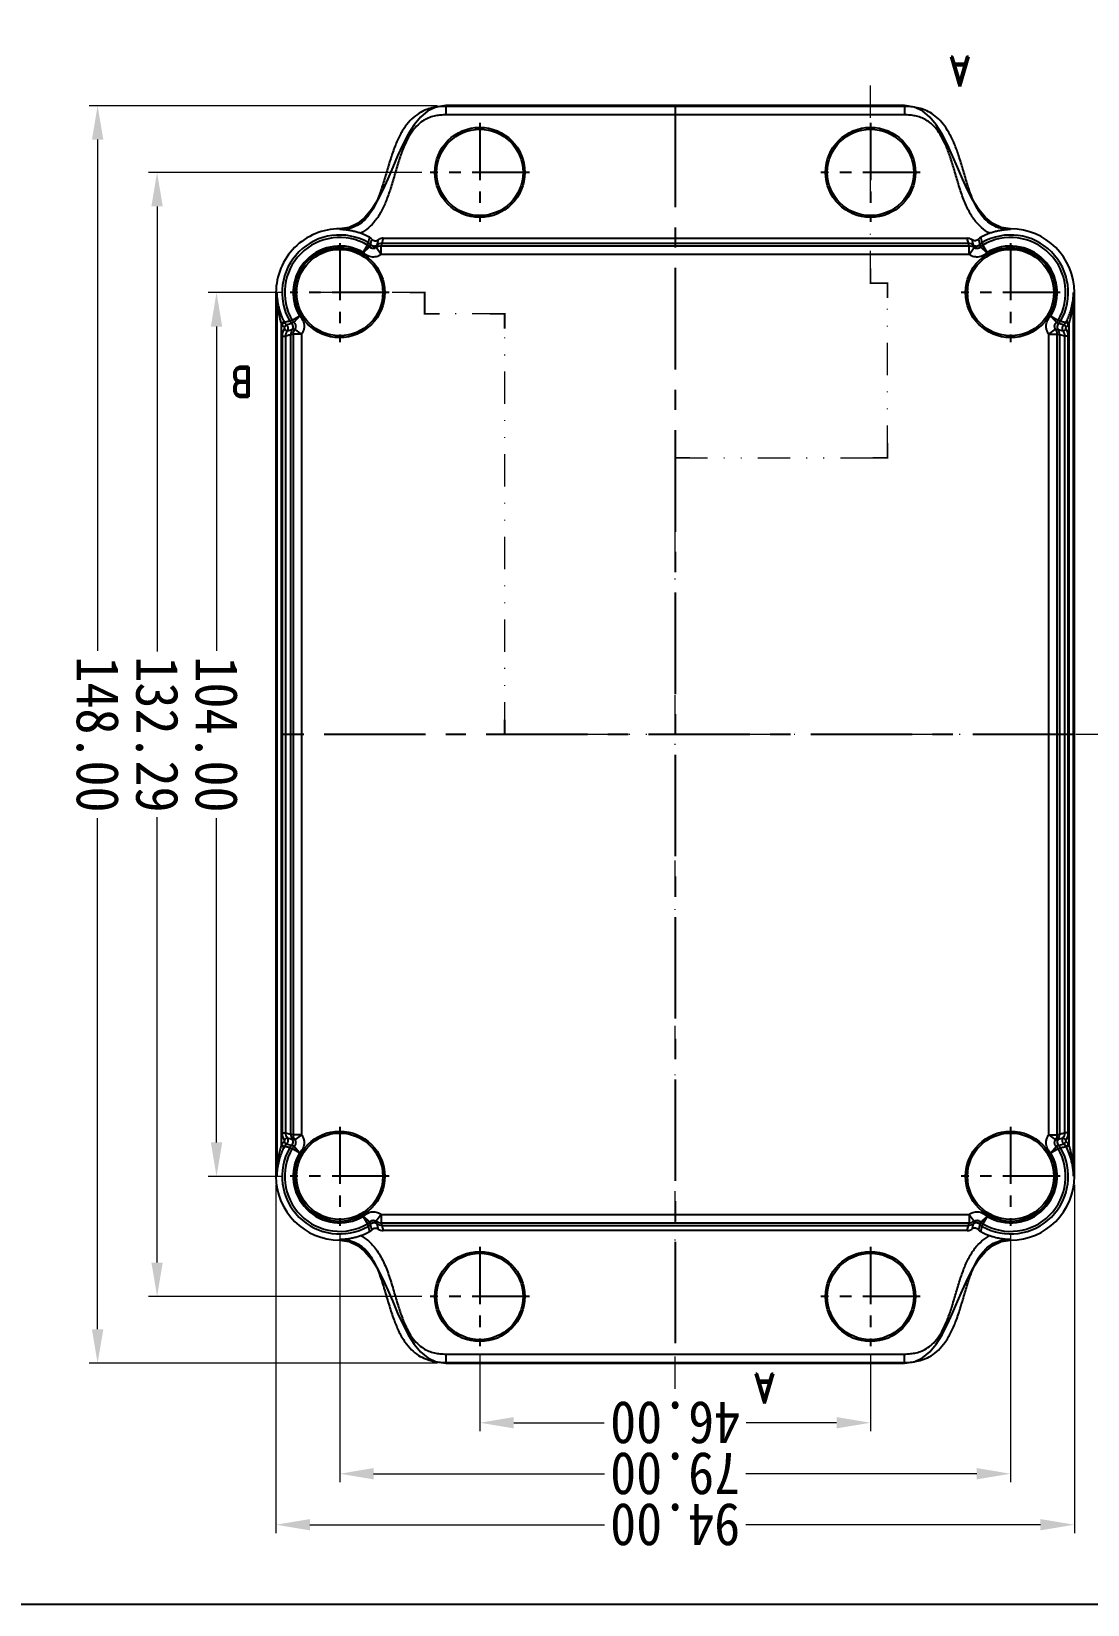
# Model space of a CAD drawing. Header units: millimetres. Extents: x 306 to 1885, y 393 to 1000.
# Drawn here: x 1156.9 to 1281.2, y 392.7 to 577.9 of the extents above; entities that cross this region are included whole.
import ezdxf
from ezdxf.enums import TextEntityAlignment as Align

# ---------------------------------------------------------------- set-up
doc = ezdxf.new("R2010")
doc.units = ezdxf.units.MM
doc.linetypes.add('CENTER', pattern=[50.8, 31.75, -6.35, 6.35, -6.35])
doc.linetypes.add('DIVIDE', pattern=[31.75, 12.7, -6.35, 0, -6.35, 0, -6.35])
doc.layers.add('dim', color=3, linetype='Continuous', lineweight=9)
doc.layers.add('hatch', color=56, linetype='Continuous', lineweight=9)
doc.styles.add('FFS', font='SIMFANG.TTF', dxfattribs={"width": 0.9})
doc.styles.add('ROMAND', font='romand.shx', dxfattribs={"width": 0.85, "bigfont": 'gbcbig.shx'})
doc.dimstyles.new('YanXiu', dxfattribs={"dimtxt": 2.5, "dimasz": 2.2, "dimexe": 1, "dimexo": 0.6, "dimgap": 0.66, "dimtad": 0, "dimzin": 1, "dimdsep": 46, "dimtxsty": 'FFS', "dimcen": 0, "dimclrd": 256, "dimclre": 131, "dimclrt": 42, "dimazin": 0, "dimtfac": 1, "dimtofl": 0, "dimtmove": 0, "dimatfit": 3, "dimfxl": 0, "dimlwd": 5, "dimlwe": 5, "dimarcsym": 0})

# ---------------------------------------------------------------- blocks, each defined once
blk = doc.blocks.new('*u2')
at = {"layer": 'Defpoints', "color": 2}
blk.add_lwpolyline([(-135.77, 94.94), (135.77, 94.94), (135.77, -94.94), (-135.77, -94.94)], close=True, dxfattribs=at)
blk = doc.blocks.new('*D51')
at = {"layer": 'Defpoints', "color": 0}
for p in [(28, 275.42), (28, 127.42), (69, 127.42)]:
    blk.add_point(p, dxfattribs=at)
at = {"layer": 'dim', "color": 131, "lineweight": 5}
for p, q in [((29, 275.42), (70, 275.42)), ((29, 127.42), (70, 127.42))]:
    blk.add_line(p, q, dxfattribs=at)
at = {"layer": 'dim', "lineweight": 5}
for p, q in [((69, 271.42), (69, 211.26)), ((69, 131.42), (69, 191.57))]:
    blk.add_line(p, q, dxfattribs=at)
at = {"layer": 'dim'}
for points in [[(68.33, 271.42), (69.67, 271.42), (69, 275.42)], [(68.33, 131.42), (69.67, 131.42), (69, 127.42)]]:
    blk.add_solid(points, dxfattribs=at)
at = {"layer": 'dim', "color": 42, "insert": (69, 201.42), "char_height": 5, "attachment_point": 5, "rotation": 90, "style": 'FFS'}
blk.add_mtext('148.00', dxfattribs=at)
blk = doc.blocks.new('*D52')
at = {"layer": 'Defpoints', "color": 0}
for p in [(-46, 294.42), (-46, 253.42), (48, 253.42)]:
    blk.add_point(p, dxfattribs=at)
at = {"layer": 'dim', "color": 131, "lineweight": 5}
for p, q in [((-46, 254.42), (-46, 295.42)), ((48, 254.42), (48, 295.42))]:
    blk.add_line(p, q, dxfattribs=at)
at = {"layer": 'dim', "lineweight": 5}
for p, q in [((-42, 294.42), (-7.33, 294.42)), ((44, 294.42), (9.33, 294.42))]:
    blk.add_line(p, q, dxfattribs=at)
at = {"layer": 'dim'}
for points in [[(-42, 295.08), (-42, 293.75), (-46, 294.42)], [(44, 295.08), (44, 293.75), (48, 294.42)]]:
    blk.add_solid(points, dxfattribs=at)
at = {"layer": 'dim', "color": 42, "insert": (1, 294.42), "char_height": 5, "attachment_point": 5, "style": 'FFS'}
blk.add_mtext('94.00', dxfattribs=at)
blk = doc.blocks.new('*D42')
at = {"layer": 'Defpoints', "color": 0}
for p in [(46.33, 253.42), (55, 253.42), (46.33, 149.42)]:
    blk.add_point(p, dxfattribs=at)
at = {"layer": 'dim', "color": 131, "lineweight": 5}
for p, q in [((47.33, 253.42), (56, 253.42)), ((47.33, 149.42), (56, 149.42))]:
    blk.add_line(p, q, dxfattribs=at)
at = {"layer": 'dim', "lineweight": 5}
for p, q in [((55, 249.42), (55, 211.26)), ((55, 153.42), (55, 191.57))]:
    blk.add_line(p, q, dxfattribs=at)
at = {"layer": 'dim'}
for points in [[(54.33, 249.42), (55.67, 249.42), (55, 253.42)], [(54.33, 153.42), (55.67, 153.42), (55, 149.42)]]:
    blk.add_solid(points, dxfattribs=at)
at = {"layer": 'dim', "color": 42, "insert": (55, 201.42), "char_height": 5, "attachment_point": 5, "rotation": 90, "style": 'FFS'}
blk.add_mtext('104.00', dxfattribs=at)
blk = doc.blocks.new('*D43')
at = {"layer": 'Defpoints', "color": 0}
for p in [(29.83, 267.56), (62, 267.56), (29.83, 135.27)]:
    blk.add_point(p, dxfattribs=at)
at = {"layer": 'dim', "color": 131, "lineweight": 5}
for p, q in [((30.83, 267.56), (63, 267.56)), ((30.83, 135.27), (63, 135.27))]:
    blk.add_line(p, q, dxfattribs=at)
at = {"layer": 'dim', "lineweight": 5}
for p, q in [((62, 263.56), (62, 211.16)), ((62, 139.27), (62, 191.67))]:
    blk.add_line(p, q, dxfattribs=at)
at = {"layer": 'dim'}
for points in [[(61.33, 263.56), (62.67, 263.56), (62, 267.56)], [(61.33, 139.27), (62.67, 139.27), (62, 135.27)]]:
    blk.add_solid(points, dxfattribs=at)
at = {"layer": 'dim', "color": 42, "insert": (62, 201.42), "char_height": 5, "attachment_point": 5, "rotation": 90, "style": 'FFS'}
blk.add_mtext('132.29', dxfattribs=at)
blk = doc.blocks.new('*D44')
at = {"layer": 'Defpoints', "color": 0}
for p in [(24, 282.42), (-22, 273.39), (24, 273.39)]:
    blk.add_point(p, dxfattribs=at)
at = {"layer": 'dim', "color": 131, "lineweight": 5}
for p, q in [((-22, 274.39), (-22, 283.42)), ((24, 274.39), (24, 283.42))]:
    blk.add_line(p, q, dxfattribs=at)
at = {"layer": 'dim', "lineweight": 5}
for p, q in [((-18, 282.42), (-7.37, 282.42)), ((20, 282.42), (9.37, 282.42))]:
    blk.add_line(p, q, dxfattribs=at)
at = {"layer": 'dim'}
for points in [[(-18, 283.08), (-18, 281.75), (-22, 282.42)], [(20, 283.08), (20, 281.75), (24, 282.42)]]:
    blk.add_solid(points, dxfattribs=at)
at = {"layer": 'dim', "color": 42, "insert": (1, 282.42), "char_height": 5, "attachment_point": 5, "style": 'FFS'}
blk.add_mtext('46.00', dxfattribs=at)
blk = doc.blocks.new('*D45')
at = {"layer": 'Defpoints', "color": 0}
for p in [(40.5, 288.42), (-38.5, 259.25), (40.5, 259.25)]:
    blk.add_point(p, dxfattribs=at)
at = {"layer": 'dim', "color": 131, "lineweight": 5}
for p, q in [((-38.5, 260.25), (-38.5, 289.42)), ((40.5, 260.25), (40.5, 289.42))]:
    blk.add_line(p, q, dxfattribs=at)
at = {"layer": 'dim', "lineweight": 5}
for p, q in [((-34.5, 288.42), (-7.33, 288.42)), ((36.5, 288.42), (9.33, 288.42))]:
    blk.add_line(p, q, dxfattribs=at)
at = {"layer": 'dim'}
for points in [[(-34.5, 289.08), (-34.5, 287.75), (-38.5, 288.42)], [(36.5, 289.08), (36.5, 287.75), (40.5, 288.42)]]:
    blk.add_solid(points, dxfattribs=at)
at = {"layer": 'dim', "color": 42, "insert": (1, 288.42), "char_height": 5, "attachment_point": 5, "style": 'FFS'}
blk.add_mtext('79.00', dxfattribs=at)
blk = doc.blocks.new('u50')
at = {"color": 7}
for p, q in [((28, 275.416), (-26, 275.416)), ((-26, 275.416), (-26, 274.329)), ((28, 275.329), (-26, 275.329)), ((28, 274.329), (-26, 274.329)), ((28, 274.329), (28, 275.416)), ((-38.5, 260.916), (-38.5, 260.829)), ((-34.882, 259.092), (-34.714, 259.708)), ((-33.954, 259.622), (-34.12, 259.006)), ((35.537, 259.194), (-33.537, 259.194)), ((-33.368, 259.811), (-33.535, 259.194)), ((-33.375, 259.811), (35.378, 259.811)), ((36.12, 259.006), (35.954, 259.622)), ((36.714, 259.708), (36.882, 259.092)), ((40.5, 260.916), (40.5, 260.829)), ((-35.726, 258.143), (-35.22, 259.005)), ((-35.726, 258.143), (-34.969, 258.795)), ((-34.969, 258.795), (-34.887, 259.093)), ((-34.201, 258.705), (-34.123, 259.004)), ((-33.612, 257.897), (-34.201, 258.705)), ((35.612, 258.897), (-33.612, 258.897)), ((-33.612, 257.897), (-33.612, 258.897)), ((35.612, 257.897), (-33.612, 257.897)), ((35.612, 257.897), (35.612, 258.897)), ((35.612, 257.897), (36.201, 258.705)), ((36.201, 258.705), (36.123, 259.004)), ((36.969, 258.795), (36.887, 259.093)), ((37.726, 258.143), (36.969, 258.795)), ((37.726, 258.143), (37.22, 259.005)), ((-46, 253.416), (-45.904, 253.416)), ((-46, 253.416), (-46, 149.416)), ((-45.904, 253.416), (-45.904, 149.416)), ((48, 253.416), (47.904, 253.416)), ((47.904, 149.416), (47.904, 253.416)), ((48, 149.416), (48, 253.416)), ((-45.404, 249.811), (-45.049, 249.997)), ((-43.223, 250.636), (-44.085, 250.129)), ((-43.223, 250.636), (-43.88, 249.883)), ((45.223, 250.636), (45.88, 249.883)), ((45.223, 250.636), (46.085, 250.129)), ((47.404, 249.811), (47.049, 249.997)), ((-45.404, 249.811), (-45.404, 153.021)), ((-45.352, 249.714), (-45, 249.904)), ((-45.288, 248.286), (-44.888, 248.286)), ((-45.288, 248.286), (-45.288, 154.546)), ((-45.05, 249.333), (-44.785, 249.632)), ((-45.023, 249.106), (-44.699, 248.872)), ((-44.888, 248.287), (-44.888, 154.546)), ((-44.785, 249.632), (-44.176, 249.799)), ((-44.09, 249.036), (-44.697, 248.874)), ((-43.98, 248.534), (-44.277, 248.454)), ((-44.277, 248.454), (-44.277, 154.379)), ((-43.88, 249.883), (-44.177, 249.803)), ((-43.791, 249.119), (-44.088, 249.039)), ((-42.98, 248.534), (-43.98, 248.534)), ((-43.98, 248.534), (-43.98, 154.299)), ((-42.98, 248.534), (-43.791, 249.119)), ((-42.98, 248.534), (-42.98, 154.299)), ((44.98, 248.534), (45.791, 249.119)), ((44.98, 248.534), (45.98, 248.534)), ((44.98, 154.299), (44.98, 248.534)), ((45.791, 249.119), (46.088, 249.039)), ((45.88, 249.883), (46.177, 249.803)), ((45.98, 248.534), (46.277, 248.454)), ((45.98, 154.299), (45.98, 248.534)), ((46.699, 248.872), (46.09, 249.036)), ((46.176, 249.799), (46.785, 249.632)), ((46.277, 154.379), (46.277, 248.454)), ((46.888, 248.287), (46.277, 248.451)), ((47.023, 249.106), (46.699, 248.872)), ((47.05, 249.333), (46.785, 249.632)), ((46.888, 154.546), (46.888, 248.287)), ((47.288, 248.286), (46.888, 248.286)), ((47.352, 249.714), (47, 249.904)), ((47.288, 154.546), (47.288, 248.286)), ((47.404, 153.021), (47.404, 249.811)), ((-45.288, 154.546), (-44.888, 154.546)), ((-45.023, 153.727), (-44.699, 153.961)), ((-44.888, 154.546), (-44.277, 154.382)), ((-44.699, 153.96), (-44.09, 153.797)), ((-43.98, 154.299), (-44.277, 154.379)), ((-43.791, 153.713), (-44.088, 153.793)), ((-42.98, 154.299), (-43.98, 154.299)), ((-42.98, 154.299), (-43.791, 153.713)), ((44.98, 154.299), (45.791, 153.713)), ((44.98, 154.299), (45.98, 154.299)), ((45.791, 153.713), (46.088, 153.793)), ((45.98, 154.299), (46.277, 154.379)), ((46.09, 153.797), (46.697, 153.958)), ((47.023, 153.727), (46.699, 153.961)), ((47.288, 154.546), (46.888, 154.546)), ((-45.404, 153.021), (-45.049, 152.836)), ((-45.352, 153.118), (-45, 152.928)), ((-45.05, 153.5), (-44.785, 153.2)), ((-44.176, 153.034), (-44.785, 153.2)), ((-43.88, 152.95), (-44.177, 153.03)), ((-43.223, 152.196), (-44.085, 152.704)), ((-43.223, 152.196), (-43.88, 152.95)), ((45.223, 152.196), (45.88, 152.95)), ((45.223, 152.196), (46.085, 152.704)), ((45.88, 152.95), (46.177, 153.03)), ((46.785, 153.2), (46.176, 153.034)), ((47.05, 153.5), (46.785, 153.2)), ((47.352, 153.118), (47, 152.928)), ((47.404, 153.021), (47.049, 152.836)), ((-46, 149.416), (-45.904, 149.416)), ((48, 149.416), (47.904, 149.416)), ((-35.726, 144.689), (-35.22, 143.827)), ((-35.726, 144.689), (-34.969, 144.037)), ((-33.612, 144.936), (-34.201, 144.127)), ((-33.612, 144.936), (-33.612, 143.936)), ((-33.612, 144.936), (35.612, 144.936)), ((35.612, 144.936), (35.612, 143.936)), ((35.612, 144.936), (36.201, 144.127)), ((37.726, 144.689), (36.969, 144.037)), ((37.726, 144.689), (37.22, 143.827)), ((-34.969, 144.037), (-34.887, 143.739)), ((-34.714, 143.125), (-34.882, 143.74)), ((-34.201, 144.127), (-34.123, 143.829)), ((-34.12, 143.827), (-33.954, 143.21)), ((-33.612, 143.936), (35.612, 143.936)), ((-33.537, 143.639), (35.537, 143.639)), ((35.375, 143.021), (-33.378, 143.021)), ((35.368, 143.021), (35.535, 143.639)), ((35.954, 143.21), (36.12, 143.827)), ((36.201, 144.127), (36.123, 143.829)), ((36.882, 143.74), (36.714, 143.125)), ((36.969, 144.037), (36.887, 143.739)), ((-38.5, 141.916), (-38.5, 142.004)), ((40.5, 141.916), (40.5, 142.004)), ((-26, 127.416), (-26, 128.504)), ((-26, 128.504), (28, 128.504)), ((28, 127.416), (28, 128.504)), ((-26, 127.504), (28, 127.504)), ((-26, 127.416), (28, 127.416))]:
    blk.add_line(p, q, dxfattribs=at)
at = {"color": 1, "linetype": 'CENTER', "ltscale": 0.376}
for p, q in [((1, 127.416), (1, 275.416)), ((-46, 201.416), (48, 201.416))]:
    blk.add_line(p, q, dxfattribs=at)
at = {"color": 1, "linetype": 'CENTER', "ltscale": 0.212}
for p, q in [((-22, 261.731), (-22, 273.391)), ((24, 261.731), (24, 273.391)), ((-27.83, 267.561), (-16.17, 267.561)), ((18.17, 267.561), (29.83, 267.561)), ((-38.5, 247.586), (-38.5, 259.246)), ((40.5, 247.586), (40.5, 259.246)), ((-44.33, 253.416), (-32.67, 253.416)), ((34.67, 253.416), (46.33, 253.416)), ((-38.5, 143.586), (-38.5, 155.246)), ((40.5, 143.586), (40.5, 155.246)), ((-44.33, 149.416), (-32.67, 149.416)), ((34.67, 149.416), (46.33, 149.416)), ((-22, 129.441), (-22, 141.101)), ((24, 129.441), (24, 141.101)), ((-27.83, 135.271), (-16.17, 135.271)), ((18.17, 135.271), (29.83, 135.271))]:
    blk.add_line(p, q, dxfattribs=at)
at = {"color": 7}
for centre, radius in [((-22, 267.561), 5.3), ((-22, 267.561), 5.086), ((24, 267.561), 5.3), ((24, 267.561), 5.086), ((-38.5, 253.416), 5.3), ((-38.5, 253.416), 5.086), ((40.5, 253.416), 5.3), ((40.5, 253.416), 5.086), ((-38.5, 149.416), 5.3), ((-38.5, 149.416), 5.086), ((40.5, 149.416), 5.3), ((40.5, 149.416), 5.086), ((-22, 135.271), 5.3), ((-22, 135.271), 5.086), ((24, 135.271), 5.3), ((24, 135.271), 5.086)]:
    blk.add_circle(centre, radius, dxfattribs=at)
for centre, radius, start, end in [((-38.5, 253.416), 7.5, 90, 180), ((-38.5, 253.416), 6.777, 60.33916, 209.67483), ((-38.5, 253.416), 6.48, 59.59753, 210.48277), ((-38.5, 253.416), 7.395, 61.63403, 70.64787), ((44.883, 239.312), 82.489, 165.97311, 166.18786), ((-35.641, 258.437), 1, 41.03537, 60.33899), ((-8.22, 253.075), 27.628, 165.6488, 166.97768), ((-35.634, 258.433), 1, 41.26277, 60.26069), ((-35.462, 259.044), 1, 41.60286, 61.63393), ((-33.537, 258.194), 1, 90.00074, 125.87126), ((1.346, 250.181), 36.029, 165.51365, 166.00101), ((35.368, 258.811), 1, 54.17385, 89.45875), ((35.537, 258.194), 1, 54.12874, 89.99926), ((0.654, 250.181), 36.029, 13.99899, 14.48635), ((37.462, 259.044), 1, 118.36621, 138.397), ((37.634, 258.433), 1, 119.73931, 138.73722), ((37.641, 258.437), 1, 119.66101, 138.96463), ((40.5, 253.416), 7.395, 109.35218, 118.36597), ((10.033, 253.03), 27.821, 13.02686, 14.34652), ((40.5, 253.416), 6.777, 330.32517, 119.66084), ((-42.88, 239.313), 82.486, 13.81214, 14.0269), ((40.5, 253.416), 6.48, 329.51723, 120.40247), ((40.5, 253.416), 7.5, 0, 90), ((-38.5, 253.416), 5.48, 59.59753, 210.48277), ((-35.727, 258.143), 1, 40.73287, 59.60204), ((-34.431, 259.496), 0.606, 240.36088, 243.69534), ((-34.455, 259.419), 0.525, 259.58045, 265.82728), ((-34.454, 259.441), 0.548, 265.89238, 281.20779), ((-33.612, 257.897), 1, 89.99461, 126.04503), ((35.612, 257.897), 1, 53.9555, 90.00486), ((36.454, 259.441), 0.548, 258.79245, 274.10775), ((36.455, 259.419), 0.525, 274.17285, 280.42004), ((36.431, 259.496), 0.606, 296.3036, 299.63996), ((37.727, 258.143), 1, 120.39784, 139.26725), ((40.5, 253.416), 5.48, 329.51723, 120.40247), ((-38.5, 253.416), 7.388, 207.57047, 208.3793), ((-37.112, 218.946), 31.947, 104.03341, 104.29613), ((-38.511, 224.605), 26.119, 102.99671, 104.06555), ((-39.74, 229.996), 20.596, 102.17731, 103.04358), ((-43.52, 250.556), 1, 209.67501, 228.89393), ((-43.517, 250.55), 1, 209.73931, 228.73722), ((-43.223, 250.636), 1, 210.47765, 228.89579), ((45.223, 250.636), 1, 311.10433, 329.52222), ((41.74, 229.995), 20.597, 76.95645, 77.82267), ((45.517, 250.55), 1, 311.26277, 330.26069), ((45.52, 250.556), 1, 311.10607, 330.32499), ((40.5, 253.416), 7.388, 331.61722, 332.42953), ((-38.5, 253.416), 7.788, 207.57047, 208.3793), ((-44.122, 250.379), 1.398, 208.3677, 228.41461), ((-43.888, 248.286), 1.4, 144.17672, 179.99612), ((-44.121, 250.38), 1, 208.38112, 228.40558), ((-43.277, 248.454), 1, 144.17359, 179.99925), ((-44.579, 249.347), 0.606, 25.70941, 29.91085), ((-44.503, 249.371), 0.526, 3.78738, 10.81841), ((-44.525, 249.37), 0.547, 349.32729, 3.72937), ((-42.98, 248.534), 1, 144.18478, 180.00523), ((44.98, 248.534), 1, 359.99424, 35.81576), ((46.525, 249.37), 0.547, 176.27094, 190.67313), ((46.503, 249.371), 0.526, 169.18238, 176.21293), ((46.579, 249.347), 0.606, 150.09044, 154.28946), ((45.277, 248.454), 1, 0.00075, 35.82641), ((45.888, 248.286), 1, 0.02125, 35.8694), ((46.121, 250.38), 1, 311.59458, 331.59312), ((45.888, 248.286), 1.4, 0.00377, 35.82339), ((46.122, 250.379), 1.398, 311.58584, 331.63185), ((40.5, 253.416), 7.788, 331.6207, 332.42953), ((-43.888, 154.546), 1.4, 180.00377, 215.82339), ((-43.888, 154.546), 1, 180.02125, 215.8694), ((-43.277, 154.379), 1, 180.00075, 215.82641), ((-42.98, 154.299), 1, 179.99424, 215.81576), ((44.98, 154.299), 1, 324.18478, 0.00523), ((45.277, 154.379), 1, 324.17359, 359.99925), ((45.888, 154.546), 1.4, 324.17672, 359.99612), ((-38.5, 149.416), 7.788, 151.6207, 152.42953), ((-44.122, 152.454), 1.398, 131.58584, 151.63185), ((-38.5, 149.416), 6.777, 150.32517, 299.66084), ((-38.5, 149.416), 7.388, 151.61722, 152.42953), ((-44.121, 152.453), 1, 131.59458, 151.59312), ((-38.5, 149.416), 6.48, 149.51723, 300.40247), ((-43.52, 152.277), 1, 131.10607, 150.32499), ((-39.74, 172.837), 20.597, 256.95645, 257.82267), ((-43.517, 152.282), 1, 131.26277, 150.26069), ((-43.223, 152.196), 1, 131.10433, 149.52222), ((-44.579, 153.485), 0.606, 330.09044, 334.28946), ((-44.525, 153.462), 0.547, 356.27094, 10.67313), ((-44.503, 153.461), 0.526, 349.18238, 356.21293), ((-38.5, 149.416), 5.48, 149.51723, 300.40247), ((40.5, 149.416), 6.777, 240.33916, 29.67483), ((40.5, 149.416), 6.48, 239.59753, 30.48277), ((40.5, 149.416), 5.48, 239.59753, 30.48277), ((45.223, 152.196), 1, 30.47765, 48.89579), ((46.525, 153.462), 0.547, 169.32679, 183.72904), ((46.503, 153.461), 0.526, 183.78705, 190.81754), ((46.579, 153.485), 0.606, 205.71052, 209.90951), ((41.74, 172.836), 20.596, 282.17731, 283.04358), ((45.517, 152.282), 1, 29.73931, 48.73722), ((45.52, 152.277), 1, 29.67501, 48.89393), ((40.511, 178.228), 26.119, 282.99671, 284.06555), ((46.121, 152.453), 1, 28.38112, 48.40558), ((39.112, 183.886), 31.947, 284.03341, 284.29613), ((40.5, 149.416), 7.388, 27.57047, 28.3793), ((46.122, 152.454), 1.398, 28.3677, 48.41461), ((40.5, 149.416), 7.788, 27.57047, 28.3793), ((-38.5, 149.416), 7.5, 180, 270), ((40.5, 149.416), 7.5, 270, 0), ((-38.5, 149.416), 7.395, 289.35213, 298.36597), ((-35.727, 144.69), 1, 300.39784, 319.26725), ((44.88, 163.52), 82.486, 193.81214, 194.0269), ((-35.641, 144.396), 1, 299.66101, 318.96463), ((-35.634, 144.4), 1, 299.73931, 318.73722), ((-8.033, 149.803), 27.821, 193.02686, 194.34652), ((-35.462, 143.789), 1, 298.36621, 318.397), ((-34.431, 143.336), 0.606, 116.3036, 119.63996), ((-34.455, 143.413), 0.525, 94.17285, 100.42004), ((-34.454, 143.391), 0.548, 78.79245, 94.10775), ((-33.612, 144.936), 1, 233.9555, 270.00486), ((-33.537, 144.639), 1, 234.12874, 269.99926), ((-33.368, 144.021), 1, 234.17385, 269.45875), ((1.346, 152.651), 36.029, 193.99899, 194.48635), ((0.654, 152.651), 36.029, 345.51365, 346.00101), ((35.537, 144.639), 1, 270.00074, 305.87126), ((35.612, 144.936), 1, 269.99461, 306.04502), ((36.454, 143.391), 0.548, 85.89238, 101.20779), ((36.455, 143.413), 0.525, 79.58045, 85.82728), ((36.431, 143.336), 0.606, 60.36088, 63.69534), ((37.462, 143.789), 1, 221.60286, 241.63393), ((37.634, 144.4), 1, 221.26277, 240.26069), ((37.641, 144.396), 1, 221.03537, 240.33899), ((37.727, 144.69), 1, 220.73287, 239.60204), ((10.22, 149.757), 27.628, 345.6488, 346.97768), ((40.5, 149.416), 7.395, 241.63403, 250.64788), ((-42.883, 163.52), 82.489, 345.97311, 346.18786)]:
    blk.add_arc(centre, radius, start, end, dxfattribs=at)
for points, start_tangent, end_tangent in [([(-26, 275.416), (-38.5, 260.916)], (-1, 0), (-1, 0)), ([(-26, 275.329), (-26.708, 275.297), (-27.443, 275.189), (-28.261, 274.954), (-29.137, 274.527), (-30.003, 273.858), (-30.788, 272.942), (-31.463, 271.81), (-32.046, 270.48), (-32.568, 268.959), (-33.056, 267.329), (-33.536, 265.763), (-34.036, 264.393), (-34.588, 263.256), (-35.208, 262.352), (-35.899, 261.675), (-36.68, 261.198), (-37.574, 260.914), (-38.5, 260.829)], (-1, 0.0000085), (-1, 0.0000078)), ([(-26, 274.329), (-26.609, 274.302), (-27.223, 274.213), (-27.885, 274.027), (-28.578, 273.697), (-29.269, 273.175), (-29.924, 272.43), (-30.521, 271.457), (-31.06, 270.258), (-31.558, 268.837), (-32.036, 267.256), (-32.516, 265.667), (-33.029, 264.215), (-33.614, 262.951), (-34.303, 261.883), (-35.112, 261.028), (-36.049, 260.394)], (-1, 0.0000116), (-0.8882116, -0.4594346)), ([(40.5, 260.916), (28, 275.416)], (-1, 0), (-1, 0)), ([(40.5, 260.829), (39.449, 260.94), (38.524, 261.274), (37.682, 261.857), (36.907, 262.75), (36.214, 263.986), (35.619, 265.512), (35.093, 267.204), (34.587, 268.899), (34.061, 270.442), (33.479, 271.779), (32.811, 272.909), (32.045, 273.817), (31.206, 274.484), (30.368, 274.913), (29.581, 275.158), (28.819, 275.286), (28, 275.329)], (-1, 0.0000718), (-1, -0.0000218)), ([(38.049, 260.394), (36.998, 261.128), (36.073, 262.198), (35.297, 263.589), (34.665, 265.212), (34.129, 266.94), (33.628, 268.617), (33.122, 270.098), (32.581, 271.339), (31.988, 272.341), (31.343, 273.105), (30.666, 273.643), (29.995, 273.985), (29.352, 274.185), (28.711, 274.292), (28, 274.329)], (-0.88791, 0.4600172), (-1, -0.00001)), ([(-36.049, 260.394), (-36.408, 260.51), (-36.741, 260.601), (-37.053, 260.673), (-37.351, 260.728), (-37.641, 260.77), (-37.928, 260.801), (-38.213, 260.82), (-38.5, 260.829)], (-0.9435003, 0.3313717), (-0.9999517, 0.0098234)), ([(-34.714, 259.708), (-34.552, 259.58), (-34.353, 259.516), (-34.145, 259.531), (-33.954, 259.622)], (0.6639672, -0.7477617), (0.8108029, 0.5853192)), ([(-33.375, 259.811), (-33.423, 259.81), (-33.474, 259.806), (-33.524, 259.799), (-33.573, 259.79), (-33.622, 259.779), (-33.67, 259.765), (-33.721, 259.747), (-33.774, 259.726), (-33.83, 259.699), (-33.89, 259.665), (-33.954, 259.622)], (-1, 0), (-0.8108029, -0.5853192)), ([(35.535, 259.194), (35.479, 259.4), (35.424, 259.606), (35.378, 259.811)], (-0.2600207, 0.965603), (-0.2600207, 0.965603)), ([(36.714, 259.708), (36.547, 259.578), (36.349, 259.515), (36.142, 259.531), (35.954, 259.622)], (-0.6639672, -0.7477617), (-0.8108029, 0.5853192)), ([(40.5, 260.829), (39.947, 260.803), (39.43, 260.741), (38.941, 260.649), (38.479, 260.531), (38.049, 260.394)], (-0.9999526, -0.0097378), (-0.9434996, -0.3313737)), ([(-33.612, 257.897), (-33.916, 257.723), (-34.214, 257.627), (-34.499, 257.593), (-34.792, 257.615), (-35.105, 257.702), (-35.427, 257.874), (-35.726, 258.143)], (-0.808341, -0.5887145), (-0.6522038, 0.7580437)), ([(-34.201, 258.705), (-34.315, 258.64), (-34.423, 258.605), (-34.523, 258.593), (-34.624, 258.6), (-34.737, 258.632), (-34.858, 258.696), (-34.969, 258.795)], (-0.8082124, -0.5888911), (-0.6520707, 0.7581581)), ([(-34.887, 259.093), (-34.76, 258.984), (-34.605, 258.914), (-34.438, 258.893), (-34.272, 258.926), (-34.123, 259.004)], (0.6565275, -0.7543021), (0.8103444, 0.5859539)), ([(-34.882, 259.092), (-34.731, 258.969)], (0.6595161, -0.7516905), (0.8691681, -0.4945168)), ([(-34.7, 258.953), (-34.55, 258.903)], (0.896493, -0.443058), (0.9835574, -0.1805956)), ([(37.726, 258.143), (37.425, 257.872), (37.102, 257.701), (36.791, 257.614), (36.498, 257.593), (36.213, 257.627), (35.916, 257.723), (35.612, 257.897)], (-0.6522004, -0.7580466), (-0.8083436, 0.5887109)), ([(36.123, 259.004), (36.272, 258.926), (36.438, 258.893), (36.605, 258.914), (36.76, 258.984), (36.887, 259.093)], (0.8103444, -0.5859539), (0.6565275, 0.7543021)), ([(36.969, 258.795), (36.857, 258.696), (36.737, 258.632), (36.624, 258.6), (36.522, 258.593), (36.423, 258.605), (36.314, 258.64), (36.201, 258.705)], (-0.6520646, -0.7581634), (-0.8082152, 0.5888873)), ([(36.55, 258.903), (36.7, 258.953)], (0.9835559, 0.1806039), (0.8965012, 0.4430413)), ([(36.731, 258.969), (36.882, 259.092)], (0.8691608, 0.4945296), (0.6595162, 0.7516904)), ([(-45.904, 253.416), (-45.885, 252.733), (-45.839, 252.116), (-45.773, 251.558), (-45.693, 251.051), (-45.602, 250.592), (-45.504, 250.18), (-45.404, 249.811)], (0.0033087, -0.9999945), (0.2785474, -0.9604225)), ([(-45.904, 253.416), (-45.871, 252.768), (-45.793, 252.183), (-45.68, 251.653), (-45.542, 251.172), (-45.387, 250.737), (-45.221, 250.347), (-45.049, 249.997)], (0.0062471, -0.9999805), (0.4628158, -0.8864545)), ([(47.049, 249.997), (47.305, 250.536), (47.534, 251.145), (47.721, 251.825), (47.851, 252.578), (47.904, 253.416)], (0.4628801, 0.8864209), (0.006293, 0.9999802)), ([(47.404, 249.811), (47.553, 250.38), (47.687, 251.022), (47.797, 251.738), (47.873, 252.533), (47.904, 253.416)], (0.278521, 0.9604301), (0.0033355, 0.9999944)), ([(-43.223, 250.636), (-42.94, 250.311), (-42.766, 249.956), (-42.689, 249.614), (-42.692, 249.269), (-42.782, 248.903), (-42.98, 248.534)], (0.7536999, -0.6572188), (-0.5855196, -0.8106582)), ([(44.98, 248.534), (44.782, 248.903), (44.692, 249.268), (44.689, 249.611), (44.765, 249.953), (44.938, 250.308), (45.223, 250.636)], (-0.5855241, 0.810655), (0.7536459, 0.6572806)), ([(46.385, 250.054), (46.529, 250.021), (46.678, 249.985), (46.834, 249.946), (47, 249.904)], (0.9744699, -0.2245181), (0.9690485, -0.2468704)), ([(-45.05, 249.333), (-45.035, 249.317), (-45.02, 249.298), (-45.006, 249.274), (-44.995, 249.246), (-44.989, 249.217), (-44.99, 249.186), (-45, 249.147), (-45.023, 249.106)], (0.7477332, -0.6639993), (-0.5867862, -0.8097419)), ([(-44.697, 248.874), (-44.84, 248.594), (-44.888, 248.287)], (-0.5866732, -0.8098238), (0.0001201, -1)), ([(-44.277, 248.451), (-44.481, 248.396), (-44.685, 248.341), (-44.888, 248.287)], (-0.965603, -0.2600207), (-0.965603, -0.2600207)), ([(-44.785, 249.632), (-44.734, 249.581), (-44.688, 249.521), (-44.647, 249.449), (-44.613, 249.363), (-44.591, 249.256), (-44.594, 249.128), (-44.629, 248.998), (-44.697, 248.874)], (0.7477738, -0.6639535), (-0.5828729, -0.8125634)), ([(-44.088, 249.039), (-44.009, 249.19), (-43.978, 249.357), (-44, 249.524), (-44.07, 249.678), (-44.177, 249.803)], (0.5853192, 0.8108029), (-0.7534913, 0.6574579)), ([(-44.054, 249.649), (-44.176, 249.799)], (-0.4986225, 0.8668193), (-0.7516904, 0.6595162)), ([(-43.987, 249.47), (-44.034, 249.61)], (-0.1873355, 0.982296), (-0.4336728, 0.9010704)), ([(-43.88, 249.883), (-43.776, 249.763), (-43.711, 249.631), (-43.683, 249.508), (-43.684, 249.389), (-43.716, 249.258), (-43.791, 249.119)], (0.7537161, -0.6572001), (-0.5857592, -0.8104852)), ([(45.791, 249.119), (45.717, 249.258), (45.684, 249.389), (45.683, 249.507), (45.711, 249.63), (45.775, 249.762), (45.88, 249.883)], (-0.5857653, 0.8104807), (0.753682, 0.6572393)), ([(46.177, 249.803), (46.07, 249.678), (46, 249.524), (45.978, 249.357), (46.009, 249.19), (46.088, 249.039)], (-0.7534913, -0.6574579), (0.5853192, -0.8108029)), ([(46.034, 249.61), (45.987, 249.47)], (-0.4336907, -0.9010618), (-0.1873223, -0.9822985)), ([(46.176, 249.799), (46.054, 249.649)], (-0.7516905, -0.6595161), (-0.4986029, -0.8668305)), ([(46.699, 248.872), (46.629, 248.998), (46.594, 249.129), (46.591, 249.257), (46.613, 249.365), (46.647, 249.451), (46.688, 249.521), (46.734, 249.581), (46.785, 249.632)], (-0.5847677, 0.8112008), (0.7477683, 0.6639598)), ([(47.023, 249.106), (47, 249.147), (46.99, 249.186), (46.989, 249.217), (46.995, 249.247), (47.006, 249.274), (47.02, 249.298), (47.035, 249.317), (47.05, 249.333)], (-0.5866473, 0.8098425), (0.7477929, 0.6639321)), ([(-45.023, 153.727), (-45, 153.685), (-44.99, 153.647), (-44.989, 153.615), (-44.995, 153.586), (-45.006, 153.558), (-45.02, 153.535), (-45.035, 153.515), (-45.05, 153.5)], (0.5866473, -0.8098425), (-0.7477929, -0.6639321)), ([(-44.699, 153.96), (-44.629, 153.835), (-44.594, 153.703), (-44.591, 153.575), (-44.613, 153.468), (-44.647, 153.381), (-44.688, 153.311), (-44.734, 153.252), (-44.785, 153.2)], (0.5847677, -0.8112008), (-0.7477683, -0.6639598)), ([(-44.177, 153.03), (-44.07, 153.155), (-44, 153.308), (-43.978, 153.476), (-44.009, 153.642), (-44.088, 153.793)], (0.7534913, 0.6574579), (-0.5853192, 0.8108029)), ([(-43.791, 153.713), (-43.717, 153.575), (-43.684, 153.444), (-43.683, 153.325), (-43.711, 153.203), (-43.775, 153.071), (-43.88, 152.95)], (0.5857653, -0.8104807), (-0.753682, -0.6572393)), ([(-42.98, 154.299), (-42.782, 153.93), (-42.692, 153.565), (-42.689, 153.221), (-42.765, 152.879), (-42.938, 152.525), (-43.223, 152.196)], (0.5855241, -0.810655), (-0.7536459, -0.6572806)), ([(45.223, 152.196), (44.94, 152.522), (44.766, 152.876), (44.689, 153.219), (44.692, 153.563), (44.782, 153.929), (44.98, 154.299)], (-0.7536999, 0.6572188), (0.5855196, 0.8106582)), ([(45.88, 152.95), (45.776, 153.07), (45.711, 153.202), (45.683, 153.324), (45.684, 153.443), (45.716, 153.574), (45.791, 153.713)], (-0.7537161, 0.6572001), (0.5857592, 0.8104852)), ([(46.088, 153.793), (46.009, 153.642), (45.978, 153.476), (46, 153.308), (46.07, 153.155), (46.177, 153.03)], (-0.5853192, -0.8108029), (0.7534913, -0.6574579)), ([(46.277, 154.382), (46.481, 154.436), (46.685, 154.491), (46.888, 154.546)], (0.965603, 0.2600207), (0.965603, 0.2600207)), ([(46.785, 153.2), (46.734, 153.251), (46.688, 153.312), (46.647, 153.383), (46.613, 153.469), (46.591, 153.577), (46.594, 153.705), (46.629, 153.835), (46.697, 153.958)], (-0.7477738, 0.6639535), (0.5828729, 0.8125634)), ([(46.697, 153.958), (46.84, 154.239), (46.888, 154.546)], (0.5866732, 0.8098238), (-0.0001201, 1)), ([(47.05, 153.5), (47.035, 153.515), (47.02, 153.535), (47.006, 153.559), (46.995, 153.586), (46.989, 153.616), (46.99, 153.647), (47, 153.685), (47.023, 153.727)], (-0.7477332, 0.6639993), (0.5867862, 0.8097419)), ([(-45.404, 153.021), (-45.553, 152.452), (-45.687, 151.81), (-45.797, 151.094), (-45.873, 150.299), (-45.904, 149.416)], (-0.278521, -0.9604301), (-0.0033355, -0.9999944)), ([(-45.049, 152.836), (-45.305, 152.296), (-45.534, 151.688), (-45.721, 151.008), (-45.851, 150.254), (-45.904, 149.416)], (-0.4628801, -0.8864209), (-0.006293, -0.9999802)), ([(-44.385, 152.778), (-44.529, 152.812), (-44.678, 152.848), (-44.834, 152.886), (-45, 152.928)], (-0.9744699, 0.2245181), (-0.9690485, 0.2468704)), ([(-44.176, 153.034), (-44.054, 153.183)], (0.7516905, 0.6595161), (0.4986029, 0.8668305)), ([(-44.034, 153.222), (-43.987, 153.363)], (0.4336907, 0.9010618), (0.1873223, 0.9822985)), ([(45.987, 153.363), (46.034, 153.222)], (0.1873208, -0.9822988), (0.4336905, -0.9010619)), ([(46.054, 153.183), (46.176, 153.034)], (0.4986022, -0.8668309), (0.7516904, -0.6595162)), ([(47.904, 149.416), (47.871, 150.064), (47.793, 150.65), (47.68, 151.179), (47.542, 151.66), (47.387, 152.095), (47.221, 152.486), (47.049, 152.836)], (-0.0062471, 0.9999805), (-0.4628158, 0.8864545)), ([(47.904, 149.416), (47.885, 150.099), (47.839, 150.716), (47.773, 151.275), (47.693, 151.782), (47.602, 152.24), (47.504, 152.652), (47.404, 153.021)], (-0.0033087, 0.9999945), (-0.2785474, 0.9604225)), ([(-35.726, 144.689), (-35.425, 144.96), (-35.102, 145.131), (-34.791, 145.218), (-34.498, 145.239), (-34.213, 145.205), (-33.916, 145.11), (-33.612, 144.936)], (0.6522004, 0.7580466), (0.8083436, -0.5887109)), ([(35.612, 144.936), (35.916, 145.11), (36.214, 145.205), (36.499, 145.239), (36.792, 145.218), (37.105, 145.13), (37.427, 144.958), (37.726, 144.689)], (0.808341, 0.5887145), (0.6522038, -0.7580437)), ([(-34.969, 144.037), (-34.857, 144.137), (-34.737, 144.201), (-34.624, 144.232), (-34.522, 144.24), (-34.423, 144.228), (-34.314, 144.192), (-34.201, 144.127)], (0.6520646, 0.7581634), (0.8082152, -0.5888873)), ([(-34.123, 143.829), (-34.272, 143.907), (-34.438, 143.939), (-34.605, 143.918), (-34.76, 143.848), (-34.887, 143.739)], (-0.8103444, 0.5859539), (-0.6565275, -0.7543021)), ([(-34.731, 143.863), (-34.882, 143.74)], (-0.8691608, -0.4945296), (-0.6595162, -0.7516904)), ([(-34.714, 143.125), (-34.547, 143.255), (-34.349, 143.317), (-34.142, 143.301), (-33.954, 143.21)], (0.6639672, 0.7477617), (0.8108029, -0.5853192)), ([(-34.55, 143.93), (-34.7, 143.88)], (-0.9835559, -0.1806039), (-0.8965012, -0.4430413)), ([(-33.535, 143.639), (-33.479, 143.433), (-33.424, 143.227), (-33.378, 143.021)], (0.2600207, -0.965603), (0.2600207, -0.965603)), ([(35.375, 143.021), (35.423, 143.022), (35.474, 143.027), (35.524, 143.033), (35.573, 143.042), (35.622, 143.054), (35.67, 143.068), (35.721, 143.085), (35.774, 143.107), (35.83, 143.134), (35.89, 143.168), (35.954, 143.21)], (1, 0), (0.8108029, 0.5853192)), ([(36.714, 143.125), (36.552, 143.252), (36.353, 143.317), (36.145, 143.302), (35.954, 143.21)], (-0.6639672, 0.7477617), (-0.8108029, -0.5853192)), ([(36.887, 143.739), (36.76, 143.848), (36.605, 143.918), (36.438, 143.939), (36.272, 143.907), (36.123, 143.829)], (-0.6565275, 0.7543021), (-0.8103444, -0.5859539)), ([(36.201, 144.127), (36.315, 144.192), (36.423, 144.228), (36.523, 144.24), (36.624, 144.232), (36.737, 144.201), (36.858, 144.136), (36.969, 144.037)], (0.8082124, 0.5888911), (0.6520707, -0.7581581)), ([(36.7, 143.88), (36.55, 143.93)], (-0.896493, 0.443058), (-0.9835574, 0.1805956)), ([(36.882, 143.74), (36.731, 143.863)], (-0.6595161, 0.7516905), (-0.8691681, 0.4945168)), ([(-38.5, 142.004), (-37.947, 142.03), (-37.431, 142.092), (-36.943, 142.183), (-36.48, 142.301), (-36.049, 142.439)], (0.9999513, 0.0098647), (0.9435003, 0.3313718)), ([(-38.5, 142.004), (-37.503, 141.904), (-36.622, 141.607), (-35.817, 141.092), (-35.071, 140.308), (-34.395, 139.219), (-33.806, 137.851), (-33.292, 136.293), (-32.813, 134.675), (-32.329, 133.138), (-31.81, 131.769), (-31.23, 130.587), (-30.565, 129.594), (-29.816, 128.804), (-29.016, 128.233), (-28.232, 127.868), (-27.495, 127.655), (-26.775, 127.542), (-26, 127.504)], (1, 0.0000202), (1, 0.0000212)), ([(-38.5, 141.916), (-26, 127.416)], (1, 0), (1, 0)), ([(-36.049, 142.439), (-35.061, 141.76), (-34.18, 140.785), (-33.429, 139.524), (-32.811, 138.04), (-32.289, 136.433), (-31.815, 134.829), (-31.346, 133.355), (-30.857, 132.083), (-30.329, 131.026), (-29.752, 130.177), (-29.133, 129.536), (-28.496, 129.088), (-27.872, 128.801), (-27.272, 128.63), (-26.669, 128.536), (-26, 128.504)], (0.8881666, -0.4595215), (1, 0.0000098)), ([(28, 128.504), (28.609, 128.53), (29.223, 128.619), (29.885, 128.805), (30.578, 129.135), (31.269, 129.657), (31.924, 130.402), (32.521, 131.375), (33.06, 132.574), (33.558, 133.995), (34.036, 135.576), (34.516, 137.165), (35.029, 138.617), (35.613, 139.881), (36.303, 140.949), (37.111, 141.804), (38.049, 142.439)], (1, -0.0000116), (0.8882064, 0.4594446)), ([(28, 127.504), (28.706, 127.535), (29.439, 127.643), (30.254, 127.876), (31.127, 128.299), (31.992, 128.964), (32.776, 129.874), (33.452, 130.999), (34.035, 132.323), (34.557, 133.836), (35.044, 135.46), (35.521, 137.026), (36.02, 138.399), (36.568, 139.541), (37.184, 140.451), (37.87, 141.135), (38.645, 141.618), (39.542, 141.912), (40.5, 142.004)], (1, -0.0000085), (1, -0.0000076)), ([(28, 127.416), (40.5, 141.916)], (1, 0), (1, 0)), ([(38.049, 142.439), (38.478, 142.302), (38.94, 142.184), (39.43, 142.092), (39.948, 142.03), (40.5, 142.004)], (0.9435004, -0.3313714), (0.9999517, -0.0098238))]:
    blk.add_spline(points, degree=3, dxfattribs=dict(at, start_tangent=start_tangent, end_tangent=end_tangent))
at = {"layer": 'hatch', "color": 2, "linetype": 'DIVIDE', "ltscale": 0.3}
for p, q in [((1, 278.416), (1, 168.865)), ((-50, 201.416), (21.074, 201.416)), ((21.074, 201.416), (21.074, 151.916)), ((1, 168.865), (-24, 168.865)), ((-24, 168.865), (-24, 148.311)), ((21.074, 151.916), (30.494, 151.916)), ((-22, 148.311), (-22, 123.416)), ((30.494, 149.416), (52, 149.416))]:
    blk.add_line(p, q, dxfattribs=at)
at = {"layer": 'hatch', "color": 2, "linetype": 'DIVIDE', "ltscale": 0.14}
for p, q in [((30.494, 151.916), (30.494, 149.416)), ((-24, 148.311), (-22, 148.311))]:
    blk.add_line(p, q, dxfattribs=at)
at = {"layer": 'hatch', "color": 2}
for points in [[(1, 278.416, 0, 0, 0), (-2.5, 278.416, 1.05, 0, 0), (-6, 278.416, 0, 0, 0)], [(52, 149.416, 0, 0, 0), (52, 152.916, 1.05, 0, 0), (52, 156.416, 0, 0, 0)], [(-22, 123.416, 0, 0, 0), (-25.5, 123.416, 1.05, 0, 0), (-29, 123.416, 0, 0, 0)]]:
    blk.add_lwpolyline(points, format="xyseb", dxfattribs=at)
at = {"layer": 'hatch', "color": 2, "const_width": 0.2}
for points in [[(19.324, 201.416), (21.074, 201.416), (21.074, 199.666)], [(1, 170.615), (1, 168.865), (-0.75, 168.865)], [(-22.25, 168.865), (-24, 168.865), (-24, 167.115)], [(28.744, 151.916), (30.494, 151.916), (30.494, 150.166)], [(-24, 150.061), (-24, 148.311), (-22.25, 148.311)], [(30.494, 151.166), (30.494, 149.416), (32.244, 149.416)], [(-23.75, 148.311), (-22, 148.311), (-22, 146.561)]]:
    blk.add_lwpolyline(points, dxfattribs=at)
at = {"layer": 'hatch', "color": 2, "linetype": 'DIVIDE', "ltscale": 0.5, "const_width": 0.2}
blk.add_lwpolyline([(21.074, 153.666), (21.074, 151.916), (22.824, 151.916)], dxfattribs=at)
at = {"layer": 'Defpoints', "xscale": 1.599999999999909, "yscale": 1.600000000000023, "zscale": 1.6}
blk.add_blockref('*u2', (0, 151.906), dxfattribs=at)
at = {"layer": 'hatch', "color": 6, "style": 'ROMAND', "width": 0.85}
for s, p in [('A', (-9.5, 278.416)), ('B', (52, 159.916)), ('A', (-32.5, 123.416))]:
    blk.add_text(s, height=3.5, dxfattribs=at).set_placement(p, align=Align.MIDDLE)
at = {"layer": 'dim'}
for base, p1, p2, picture, middle in [((-46, 294.416), (48, 253.416), (-46, 253.416), '*D52', (1, 294.416)), ((40.5, 288.416), (-38.5, 259.246), (40.5, 259.246), '*D45', (1, 288.416)), ((24, 282.416), (-22, 273.391), (24, 273.391), '*D44', (1, 282.416))]:
    dim = blk.add_linear_dim(base=base, p1=p1, p2=p2, dimstyle='YanXiu', override={"dimtxt": 5, "dimasz": 4, "dimexe": 0.9995, "dimexo": 0.9995, "dimgap": 0.9995}, dxfattribs=at)
    dim.commit()
    dim.dimension.update_dxf_attribs({"geometry": picture, "text_midpoint": middle})
for base, p1, p2, picture, middle in [((69, 127.416), (28, 275.416), (28, 127.416), '*D51', (69, 201.416)), ((62, 267.561), (29.83, 135.271), (29.83, 267.561), '*D43', (62, 201.416)), ((55, 253.416), (46.33, 149.416), (46.33, 253.416), '*D42', (55, 201.416))]:
    dim = blk.add_linear_dim(base=base, p1=p1, p2=p2, angle=90, dimstyle='YanXiu', override={"dimtxt": 5, "dimasz": 4, "dimexe": 0.9995, "dimexo": 0.9995, "dimgap": 0.9995}, dxfattribs=at)
    dim.commit()
    dim.dimension.update_dxf_attribs({"geometry": picture, "text_midpoint": middle})

msp = doc.modelspace()

# ---------------------------------------------------------------- block references
at = {"rotation": 180}
msp.add_blockref('u50', (1233.67, 696.54), dxfattribs=at)

doc.saveas('drawing.dxf')
